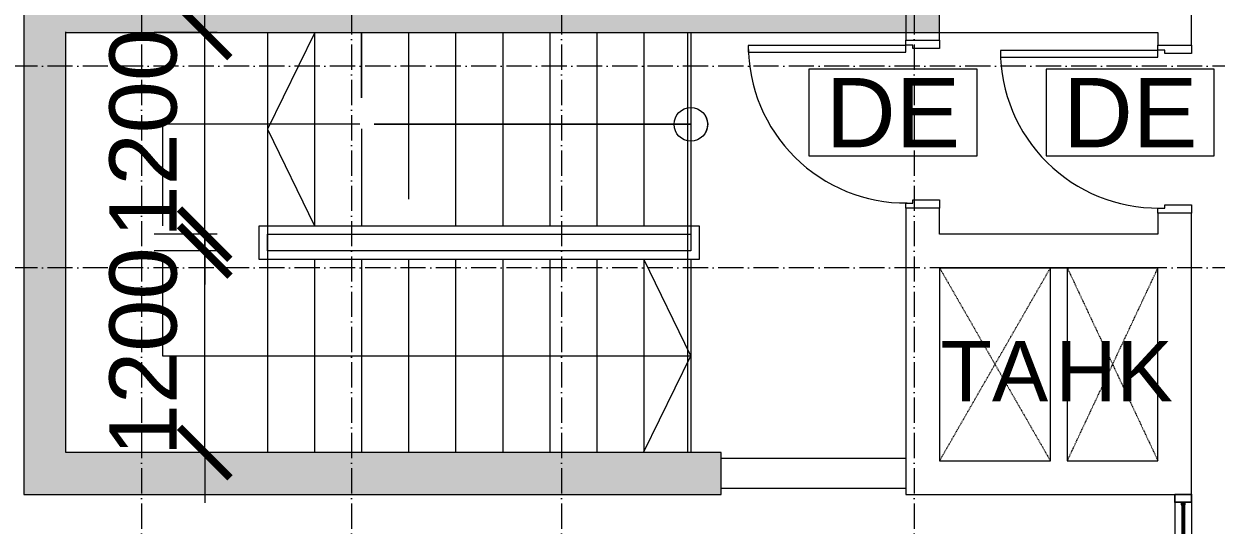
# Model space of a CAD drawing. Header units: millimetres. Extents: x -20215 to 101892, y -17414 to 45470.
# Drawn here: x 22751 to 29847, y 16368 to 19352 of the extents above; entities that cross this region are included whole.
import ezdxf
from ezdxf.enums import TextEntityAlignment as Align

# ---------------------------------------------------------------- set-up
doc = ezdxf.new("R2010")
doc.units = ezdxf.units.MM
doc.linetypes.add('Dash', pattern=[6.35, 3.175, -3.175])
doc.linetypes.add('Grid Line', pattern=[4.2, 3, -0.6, 0, -0.6])
for name, color, linetype, lineweight in [('A-DETL-GENF', 31, 'Continuous', 5), ('A-DETL-GENF-HDLN', 161, 'Dash', 5), ('CHU', 181, 'Continuous', 5), ('CUA', 31, 'Continuous', 9), ('DIM', 1, 'Continuous', 5), ('NET CAT', 3, 'Continuous', 5), ('NET-CAT', 3, 'Continuous', 15), ('NET-THAY', 2, 'Continuous', 9), ('TRUC', 225, 'Continuous', 5), ('Y-GHI CHU PCCC$0$Z-CT1-GHI CHU TT$0$KI-HIEU', 6, 'Continuous', 13)]:
    doc.layers.add(name, color=color, linetype=linetype, lineweight=lineweight)
doc.styles.add('Arial_6', font='arial_0.ttf', dxfattribs={"height": 360})
doc.styles.add('TA1', font='arial_0.ttf')
doc.styles.add('Y-GHI CHU PCCC$0$Arial', font='arial_0.ttf')
doc.dimstyles.new('D_200_KTx2', dxfattribs={"dimtxt": 400, "dimasz": 300, "dimexe": 300, "dimexo": 300, "dimgap": 160, "dimtad": 1, "dimdec": 0, "dimzin": 9, "dimtxsty": 'TA1', "dimblk": 'ARCHTICK', "dimcen": 1, "dimdle": 300, "dimclrd": 256, "dimclre": 256, "dimclrt": 7, "dimadec": 0, "dimazin": 0, "dimtfac": 1, "dimtdec": 0, "dimtix": 1, "dimtmove": 1, "dimatfit": 3, "dimldrblk": 'ARCHTICK', "dimfxl": 0, "dimtolj": 1, "dimtzin": 0, "dimlwd": -1, "dimlwe": -1, "dimarcsym": 0})

# ---------------------------------------------------------------- blocks, each defined once
blk = doc.blocks.new('VACH THANG MAY - VACH THANG MAY-1083953-MẶT BẰNG TẦNG 4')
at = {"layer": 'NET CAT', "lineweight": 9}
for p, q in [((22750.5, 22349.9), (22750.5, 17955.9)), ((23000.5, 16799.9), (23000.5, 19299.9)), ((23000.5, 19299.9), (28000.5, 19299.9)), ((22750.5, 17943.9), (22750.5, 16549.9)), ((26900.5, 16799.9), (23000.5, 16799.9)), ((26900.5, 16549.9), (26900.5, 16799.9)), ((22750.5, 16549.9), (26900.5, 16549.9))]:
    blk.add_line(p, q, dxfattribs=at)
blk = doc.blocks.new('ALC1807-ASCENT PLAZA-KET CAU_rvt-1-MẶT BẰNG TẦNG 4')
at = {"color": 250, "lineweight": 15}
blk.add_blockref('VACH THANG MAY - VACH THANG MAY-1083953-MẶT BẰNG TẦNG 4', (0, 0), dxfattribs=at)
blk = doc.blocks.new('CUA 1 CANH MO - 2 - Type 1000-1152409-MẶT BẰNG TẦNG 4')
at = {"layer": 'CUA', "lineweight": 5}
for p, q in [((-398.5, 97.7), (-348.5, 97.7)), ((-348.5, 97.7), (-348.5, -61.3)), ((551.5, 97.7), (601.5, 97.7)), ((551.5, -61.3), (551.5, 97.7)), ((-368.5, -61.3), (-368.5, -102.3)), ((-348.5, -61.3), (-368.5, -61.3)), ((571.5, -61.3), (551.5, -61.3)), ((571.5, -102.3), (571.5, -61.3)), ((-368.5, -102.3), (-398.5, -102.3)), ((601.5, -102.3), (571.5, -102.3))]:
    blk.add_line(p, q, dxfattribs=at)
at = {"layer": 'CUA'}
for p, q in [((-327.5, -102.3), (-367.5, -102.3)), ((-367.5, -102.3), (-367.5, -1040.3)), ((-327.5, -1040.3), (-327.5, -102.3)), ((-367.5, -1040.3), (-327.5, -1040.3))]:
    blk.add_line(p, q, dxfattribs=at)
at = {"layer": 'CUA', "lineweight": 5}
blk.add_arc((-367.5, -102.3), 938, 270, 0.5, dxfattribs=at)
blk = doc.blocks.new('A$C18732D84')
at = {"layer": 'NET-CAT'}
h = blk.add_hatch(color=256, dxfattribs=at)
h.dxf.hatch_style = 1
h.paths.add_polyline_path([(5450, 10650), (5200, 10650), (5200, 9650), (5450, 9650)], flags=17)
h.paths.add_polyline_path([(5450, 12850), (5200, 12850), (5200, 11850), (5450, 11850)], flags=17)
h.paths.add_polyline_path([(5450, 8450), (5200, 8450), (5200, 7450), (5450, 7450)], flags=17)
h.paths.add_polyline_path([(5450, 6250), (5200, 6250), (5200, 5800), (3000, 5800), (3000, 14500), (5200, 14500), (5200, 14050), (5450, 14050), (5450, 14750), (2750, 14750), (2750, 7850), (2350, 7850), (2350, 7600), (2750, 7600), (2750, 5800), (950, 5800), (950, 7600), (1350, 7600), (1350, 7850), (700, 7850), (700, 5800), (0, 5800), (0, 0), (4150, 0), (4150, 250), (250, 250), (250, 2750), (5450, 2750), (5450, 3000), (3300, 3000), (3300, 3875), (3050, 3875), (3050, 3000), (250, 3000), (250, 5550), (3050, 5550), (3050, 5075), (3300, 5075), (3300, 5550), (5450, 5550)])
blk.add_lwpolyline([(0, 5800), (0, 0), (4150, 0), (4150, 250), (250, 250), (250, 2750), (5450, 2750), (5450, 3000)], dxfattribs=at)
blk = doc.blocks.new('_ARCHTICK')
at = {"color": 0, "linetype": 'ByBlock', "const_width": 0.15}
blk.add_lwpolyline([(-0.5, -0.5), (0.5, 0.5)], dxfattribs=at)
blk = doc.blocks.new('*D377')
at = {"layer": 'Defpoints', "color": 0, "transparency": 16777216}
for p in [(23826.8, 18000.1), (24200.4, 18000.1), (24200.4, 16799.9)]:
    blk.add_point(p, dxfattribs=at)
at = {"layer": 'DIM', "transparency": 16777216}
for p, q in [((23826.8, 18000.1), (23826.8, 18300.1)), ((23900.4, 18000.1), (23526.8, 18000.1)), ((23826.8, 16799.9), (23826.8, 18000.1)), ((23900.4, 16799.9), (23526.8, 16799.9)), ((23826.8, 16799.9), (23826.8, 16499.9))]:
    blk.add_line(p, q, dxfattribs=at)
at = {"layer": 'DIM', "transparency": 16777216, "xscale": 300, "yscale": 300, "zscale": 300}
for p, rotation in [((23826.8, 18000.1), 270), ((23826.8, 16799.9), 90)]:
    blk.add_blockref('_ARCHTICK', p, dxfattribs=dict(at, rotation=rotation))
at = {"layer": 'DIM', "color": 7, "transparency": 16777216, "insert": (23462.6, 17400), "char_height": 400, "attachment_point": 5, "rotation": 90, "style": 'TA1'}
blk.add_mtext('\\A1;1200', dxfattribs=at)
blk = doc.blocks.new('*D378')
at = {"layer": 'Defpoints', "color": 0, "transparency": 16777216}
for p in [(23826.8, 19299.9), (24200.4, 19299.9), (24200.4, 18100.3)]:
    blk.add_point(p, dxfattribs=at)
at = {"layer": 'DIM', "transparency": 16777216}
for p, q in [((23826.8, 19299.9), (23826.8, 19599.9)), ((23900.4, 19299.9), (23526.8, 19299.9)), ((23826.8, 18100.3), (23826.8, 19299.9)), ((23900.4, 18100.3), (23526.8, 18100.3)), ((23826.8, 18100.3), (23826.8, 17800.3))]:
    blk.add_line(p, q, dxfattribs=at)
at = {"layer": 'DIM', "transparency": 16777216, "xscale": 300, "yscale": 300, "zscale": 300}
for p, rotation in [((23826.8, 19299.9), 270), ((23826.8, 18100.3), 90)]:
    blk.add_blockref('_ARCHTICK', p, dxfattribs=dict(at, rotation=rotation))
at = {"layer": 'DIM', "color": 7, "transparency": 16777216, "insert": (23462.6, 18700.1), "char_height": 400, "attachment_point": 5, "rotation": 90, "style": 'TA1'}
blk.add_mtext('\\A1;1200', dxfattribs=at)
blk = doc.blocks.new('THANG  BO 3 - THANG  BO 3-371141-MẶT BẰNG TẦNG 2-3')
at = {"layer": 'A-DETL-GENF'}
for p, q in [((0, 11.2), (0, 2503.4)), ((0, 8.2), (0, 2500.5)), ((1200, 2500), (1200, 0)), ((1480, 2496.4), (1200, 1925.5)), ((1480, 2500), (1480, 1350.2)), ((1760, 2500), (1760, 2111.2)), ((1760.1, 2111.3), (1760.1, 2500.1)), ((1760.1, 2500.1), (1760.1, 2111.3)), ((2040, 2500), (2040, 1509.1)), ((2320, 2500), (2320, 1350.2)), ((2600, 2500), (2600, 1350.2)), ((2880, 2500), (2880, 1350.2)), ((3160, 2500), (3160, 1350.2)), ((3440, 2500), (3440, 1346.1)), ((3720, 2500), (3720, 1296.1)), ((1749.9, 1953.7), (575.1, 1953.7)), ((575.1, 1953.7), (575.1, 1350.2)), ((1200, 1925.5), (1480, 1350.2)), ((1760, 1926.7), (1760, 1350.2)), ((3720, 1953.7), (1835.7, 1953.7)), ((1835.8, 1953.8), (3720, 1953.8)), ((3720, 1953.8), (1835.8, 1953.8)), ((1150, 1150.2), (1150, 1350.2)), ((1150, 1350.2), (3769.7, 1350.2)), ((3769.7, 1350.2), (3769.7, 1150.2)), ((1199.9, 1200.2), (1199.9, 1300.3)), ((1199.9, 1300.3), (3719.8, 1300.3)), ((3719.8, 1300.3), (3719.8, 1200.2)), ((575.1, 1150.2), (575.1, 575.2)), ((3769.7, 1150.2), (1150, 1150.2)), ((3719.8, 1200.2), (1199.9, 1200.2)), ((1480, 1150.2), (1480, 0)), ((1760, 1150.2), (1760, 0)), ((2040, 1150.2), (2040, 0)), ((2320, 1150.2), (2320, 0)), ((2600, 1153.8), (2600, 3.5)), ((2880, 1153.8), (2880, 3.5)), ((3160, 1153.8), (3160, 3.5)), ((3440, 1153.8), (3440, 4.3)), ((3720, 575.2), (3440, 1150.5)), ((3720, 1153.8), (3720, 3.5)), ((575.1, 575.2), (3720, 575.2)), ((3440, 4.3), (3720, 575.2))]:
    blk.add_line(p, q, dxfattribs=at)
for centre in [(3720, 1953.7), (3720.1, 1953.8), (3720.1, 1953.8)]:
    blk.add_circle(centre, 100, dxfattribs=at)
blk = doc.blocks.new('*U430')
for p, q in [((5152, 100, 0), (50, 100, 0)), ((5152, 0, 0), (50, 0, 0)), ((5139, 58.2, 0), (63, 58.2, 0)), ((5139, 41.7, 0), (63, 41.7, 0))]:
    blk.add_line(p, q)
at = {"ltscale": 100}
for p, q in [((50, 61, 0), (50, 39, 0)), ((50, 61, 0), (50, 39, 0)), ((5152, 61, 0), (5152, 39, 0)), ((5152, 61, 0), (5152, 39, 0))]:
    blk.add_line(p, q, dxfattribs=at)
at = {"color": 1, "lineweight": 0, "ltscale": 10}
blk.add_line((56.6, 50, 0), (5145.4, 50, 0), dxfattribs=at)
at = {"ltscale": 25, "elevation": 0}
for points in [[(0, 0), (50, 0), (50, 100), (0, 100)], [(2, 2), (48, 2), (48, 98), (2, 98)]]:
    blk.add_lwpolyline(points, close=True, dxfattribs=at)
for points in [[(5202, 100), (5202, 0), (5152, 0), (5152, 100)], [(5200, 98), (5200, 2), (5154, 2), (5154, 98)], [(56.6, 47.5), (56.6, 52.5), (5145.4, 52.5), (5145.4, 47.5)]]:
    blk.add_lwpolyline(points, close=True)
at = {"elevation": 0}
for points in [[(50, 39), (50, 61), (62.5, 61, -0.414214), (63, 60.5), (63, 57, -0.414214), (62.5, 56.5, -0.414214), (62, 57), (62, 59.5, 0.414214), (61.5, 60), (51.5, 60, 0.414214), (51, 59.5), (51, 40.5, 0.414214), (51.5, 40), (61.5, 40, 0.414214), (62, 40.5), (62, 43, -0.414214), (62.5, 43.5, -0.414214), (63, 43), (63, 39.5, -0.414214), (62.5, 39), (50, 39)], [(5152, 39), (5152, 61), (5139.5, 61, 0.414214), (5139, 60.5), (5139, 57, 0.414214), (5139.5, 56.5, 0.414214), (5140, 57), (5140, 59.5, -0.414214), (5140.5, 60), (5150.5, 60, -0.414214), (5151, 59.5), (5151, 40.5, -0.414214), (5150.5, 40), (5140.5, 40, -0.414214), (5140, 40.5), (5140, 43, 0.414214), (5139.5, 43.5, 0.414214), (5139, 43), (5139, 39.5, 0.414214), (5139.5, 39), (5152, 39)]]:
    blk.add_lwpolyline(points, format="xyb", dxfattribs=at)
for points in [[(50, 40.5), (50, 59.5)], [(50, 40.5), (50, 59.5)], [(5152, 40.5), (5152, 59.5)], [(5152, 40.5), (5152, 59.5)]]:
    blk.add_lwpolyline(points, dxfattribs=at)
for points in [[(56.6, 52.3, 0.110226), (56.6, 52.2), (56.6, 47.8, 0.110226), (56.6, 47.7, 0.547587), (60.2, 47.2, -0.371535), (60.6, 47.2, 0.207699), (64.7, 47.4, -0.626616), (65, 47.3, -0.088099), (63, 41.9), (63, 44.1), (60.2, 44.1), (60.2, 42.9), (55.7, 46.5, -0.26277), (55.4, 46.9), (55.4, 50), (55.4, 53.1, -0.26277), (55.7, 53.5), (60.2, 57.1), (60.2, 55.9), (63, 55.9), (63, 58.1, -0.088099), (65, 52.7, -0.626616), (64.7, 52.6, 0.207699), (60.6, 52.8, -0.371535), (60.2, 52.8, 0.547587)], [(5145.4, 52.3, -0.110226), (5145.4, 52.2), (5145.4, 47.8, -0.110226), (5145.4, 47.7, -0.547587), (5141.8, 47.2, 0.371535), (5141.4, 47.2, -0.207699), (5137.3, 47.4, 0.626616), (5137, 47.3, 0.088099), (5139, 41.9), (5139, 44.1), (5141.8, 44.1), (5141.8, 42.9), (5146.3, 46.5, 0.26277), (5146.6, 46.9), (5146.6, 50), (5146.6, 53.1, 0.26277), (5146.3, 53.5), (5141.8, 57.1), (5141.8, 55.9), (5139, 55.9), (5139, 58.1, 0.088099), (5137, 52.7, 0.626616), (5137.3, 52.6, -0.207699), (5141.4, 52.8, 0.371535), (5141.8, 52.8, -0.547587)]]:
    blk.add_lwpolyline(points, format="xyb", close=True)
blk = doc.blocks.new('Y-GHI CHU PCCC$0$A$C53D4240F')
at = {"color": 8, "ltscale": 30}
blk.add_lwpolyline([(-266.7, -137.5), (266.7, -137.5), (266.7, 137.5), (-266.7, 137.5)], close=True, dxfattribs=at)
at = {"color": 8, "style": 'Y-GHI CHU PCCC$0$Arial'}
blk.add_text('DE', height=220, dxfattribs=at).set_placement((0, 0), align=Align.MIDDLE_CENTER)

msp = doc.modelspace()

# ---------------------------------------------------------------- linework, layer by layer
at = {"layer": 'A-DETL-GENF'}
for p, q in [((28860.5, 17899.9), (28200.5, 17899.9)), ((28200.5, 17899.9), (28200.5, 16749.9)), ((28860.5, 16749.9), (28860.5, 17899.9)), ((29500.5, 17899.9), (28960.5, 17899.9)), ((28960.5, 17899.9), (28960.5, 16749.9)), ((29500.5, 16749.9), (29500.5, 17899.9)), ((28200.5, 16749.9), (28860.5, 16749.9)), ((28960.5, 16749.9), (29500.5, 16749.9))]:
    msp.add_line(p, q, dxfattribs=at)
at = {"layer": 'A-DETL-GENF-HDLN'}
for p, q in [((28200.5, 17899.9), (28860.5, 16750.7)), ((28200.5, 16749.9), (28860.5, 17899.1)), ((28960.5, 17899.9), (29500.5, 16750.7)), ((28960.5, 16749.9), (29500.5, 17899.1))]:
    msp.add_line(p, q, dxfattribs=at)
at = {"layer": 'NET-CAT'}
for p, q in [((29700.5, 19224.5), (29700.5, 20359.9)), ((28000.5, 19549.9), (28000.5, 19254.4)), ((28000.5, 19254.4), (28200.5, 19254.4)), ((28200.5, 19254.4), (28200.5, 19299.9)), ((28200.5, 19299.9), (29500.5, 19299.9)), ((29500.5, 19299.9), (29500.5, 19224.5)), ((29500.5, 19224.5), (29700.5, 19224.5)), ((28000.5, 18254.4), (28000.5, 16549.9)), ((28200.5, 18254.4), (28000.5, 18254.4)), ((28200.5, 18099.9), (28200.5, 18254.4)), ((29500.5, 18224.5), (29500.5, 18099.9)), ((29700.5, 18224.5), (29500.5, 18224.5)), ((29700.5, 16549.9), (29700.5, 18224.5)), ((29500.5, 18099.9), (28200.5, 18099.9)), ((29500.5, 17899.9), (28200.5, 17899.9)), ((28200.5, 17899.9), (29500.5, 17899.9)), ((28000.5, 16549.9), (29700.5, 16549.9))]:
    msp.add_line(p, q, dxfattribs=at)
at = {"layer": 'NET-THAY', "color": 7}
for p, q in [((26700.5, 19299.9), (26700.5, 16799.9)), ((26900.5, 16765.9), (28000.5, 16765.9)), ((28000.5, 16585.9), (26900.5, 16585.9)), ((29700.5, 16549.9), (29700.5, 11299.9))]:
    msp.add_line(p, q, dxfattribs=at)
at = {"layer": 'TRUC', "linetype": 'Grid Line', "ltscale": 50}
for p, q in [((23450.5, 43599.9), (23450.5, -4500.1)), ((24700.5, 43599.9), (24700.5, -7167.6)), ((25950.5, 43599.9), (25950.5, -4500.1)), ((28050.5, 43599.9), (28050.5, -7167.6)), ((43000.5, 19099.9), (-12092.4, 19099.9)), ((43000.5, 17899.9), (-14407, 17899.9))]:
    msp.add_line(p, q, dxfattribs=at)

# ---------------------------------------------------------------- block references
msp.add_blockref('A$C18732D84', (22750.5, 16549.9))
at = {"layer": 'A-DETL-GENF'}
msp.add_blockref('THANG  BO 3 - THANG  BO 3-371141-MẶT BẰNG TẦNG 2-3', (23000.4, 16799.9), dxfattribs=at)
at = {"layer": 'CUA'}
for name, p, rotation in [('CUA 1 CANH MO - 2 - Type 1000-1152409-MẶT BẰNG TẦNG 4', (28102.8, 18855.9), 269.9999999999999), ('CUA 1 CANH MO - 2 - Type 1000-1152409-MẶT BẰNG TẦNG 4', (29602.8, 18825.9), 269.9999999999998), ('*U430', (29700.5, 11349.9, 0), 90)]:
    msp.add_blockref(name, p, dxfattribs=dict(at, rotation=rotation))
at = {"layer": 'NET-CAT', "lineweight": 5}
msp.add_blockref('ALC1807-ASCENT PLAZA-KET CAU_rvt-1-MẶT BẰNG TẦNG 4', (0, 0), dxfattribs=at)
at = {"layer": 'Y-GHI CHU PCCC$0$Z-CT1-GHI CHU TT$0$KI-HIEU', "color": 8, "xscale": 1.875, "yscale": 1.875, "zscale": 1.875}
for p in [(27923.6, 18823.3), (29335.2, 18823.3)]:
    msp.add_blockref('Y-GHI CHU PCCC$0$A$C53D4240F', p, dxfattribs=at)

# ---------------------------------------------------------------- texts
at = {"layer": 'CHU', "color": 7, "char_height": 360, "attachment_point": 1, "line_spacing_factor": 0.936439, "style": 'Arial_6'}
for s, insert, width in [('\\pt2540.0016,5079.9996,7620.0012,10159.9992,12700.0008,15239.9988,17780.0004,20319.9984,22860,25400.0016,27939.9996,30480.0012,33019.9992,35560.0008,38099.9988,40640.0004,43179.9984,45720,48260.0016,50799.9996,53340.0012,55879.9992,58420.0008,60959.9988,63500.0004,66039.9984,68580,71120.0016,73659.9996,76200.0012,78739.9992,81280.0008;TA', (28205, 17464.6), 654.48), ('\\pt2540.0016,5079.9996,7620.0012,10159.9992,12700.0008,15239.9988,17780.0004,20319.9984,22860,25400.0016,27939.9996,30480.0012,33019.9992,35560.0008,38099.9988,40640.0004,43179.9984,45720,48260.0016,50799.9996,53340.0012,55879.9992,58420.0008,60959.9988,63500.0004,66039.9984,68580,71120.0016,73659.9996,76200.0012,78739.9992,81280.0008;HK', (28891, 17464.6), 709.02)]:
    msp.add_mtext(s, dxfattribs=dict(at, insert=insert, width=width))

# ---------------------------------------------------------------- dimensions: what is measured, and where the dimension line sits
at = {"layer": 'DIM'}
for base, p1, p2, picture, middle in [((23826.8, 19299.9), (24200.4, 18100.3), (24200.4, 19299.9), '*D378', (23462.6, 18700.1)), ((23826.8, 18000.1), (24200.4, 16799.9), (24200.4, 18000.1), '*D377', (23462.6, 17400))]:
    dim = msp.add_linear_dim(base=base, p1=p1, p2=p2, angle=90, dimstyle='D_200_KTx2', dxfattribs=at)
    dim.commit()
    dim.dimension.update_dxf_attribs({"geometry": picture, "text_midpoint": middle})

doc.saveas('drawing.dxf')
